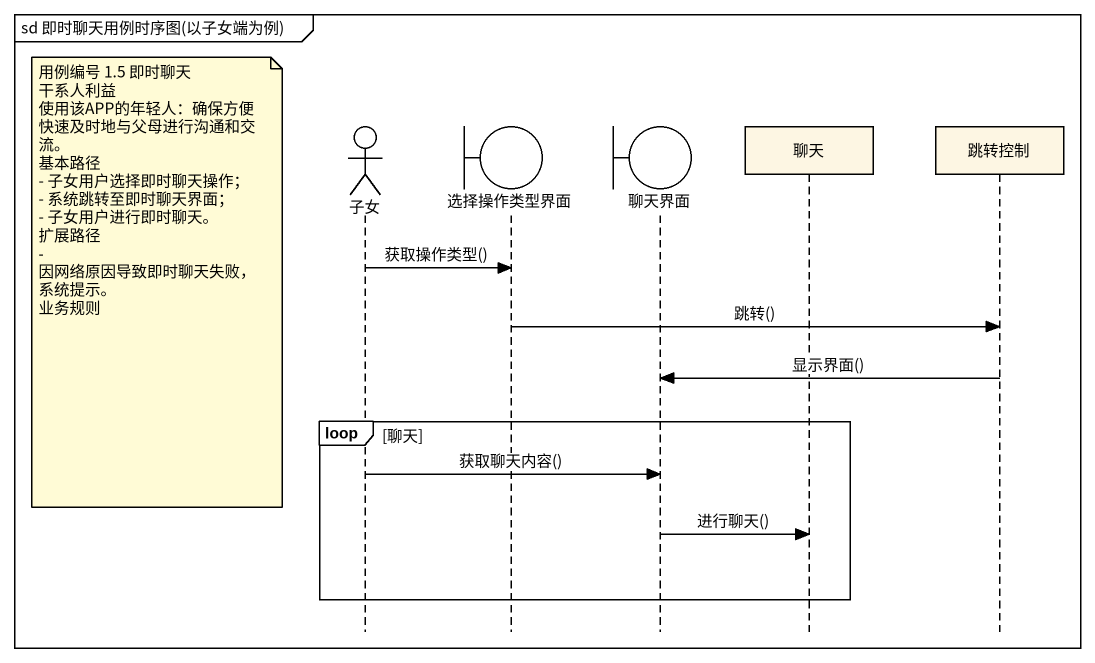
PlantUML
@startuml
mainframe sd 即时聊天用例时序图(以子女端为例)
hide footbox
actor 子女
boundary 选择操作类型界面
boundary 聊天界面
participant 聊天
participant 跳转控制

子女 -> 选择操作类型界面 : 获取操作类型()
note left of 子女
  用例编号 1.5 即时聊天
  干系人利益
  使用该APP的年轻人：确保方便快速及时地与父母进行沟通和交流。
  基本路径
  - 子女用户选择即时聊天操作；
  - 系统跳转至即时聊天界面；
  - 子女用户进行即时聊天。
  扩展路径
  - 因网络原因导致即时聊天失败，系统提示。
  业务规则
end note
选择操作类型界面 -> 跳转控制 : 跳转()
跳转控制 -> 聊天界面 : 显示界面()
loop 聊天
  子女 -> 聊天界面 : 获取聊天内容()
  聊天界面 -> 聊天 : 进行聊天()
end
@enduml
